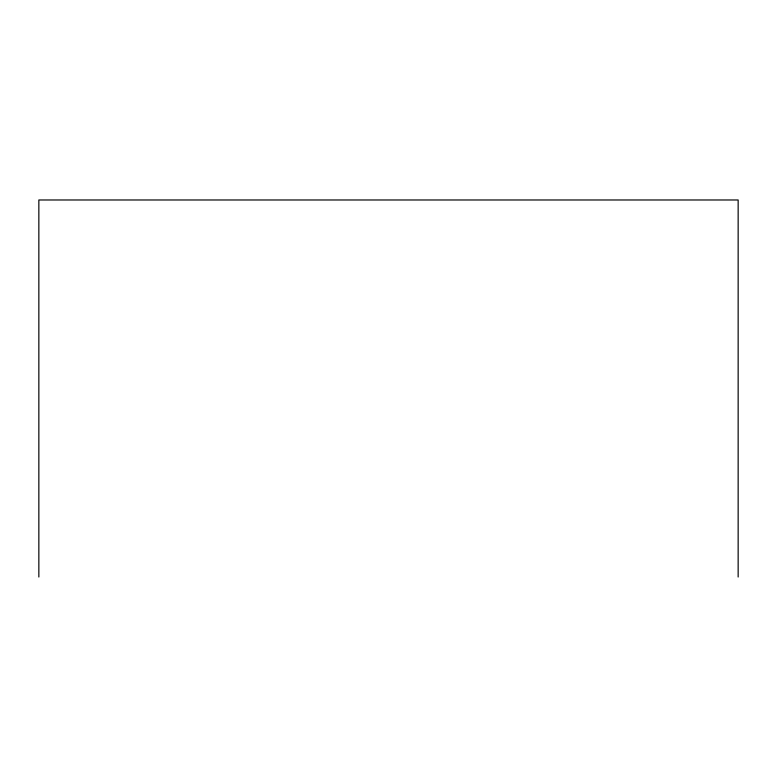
<?xml version="1.0" encoding="UTF-8"?>
<svg xmlns="http://www.w3.org/2000/svg" width="777" height="777" viewBox="0 0 777 777"><rect width="100%" height="100%" fill="white"/><g stroke="black" fill="none" stroke-linecap="round" stroke-linejoin="round"><path stroke-width="1.17" d="M738.15 577.02L738.15 199.98L38.85 199.98L38.85 577.02"/></g></svg>
